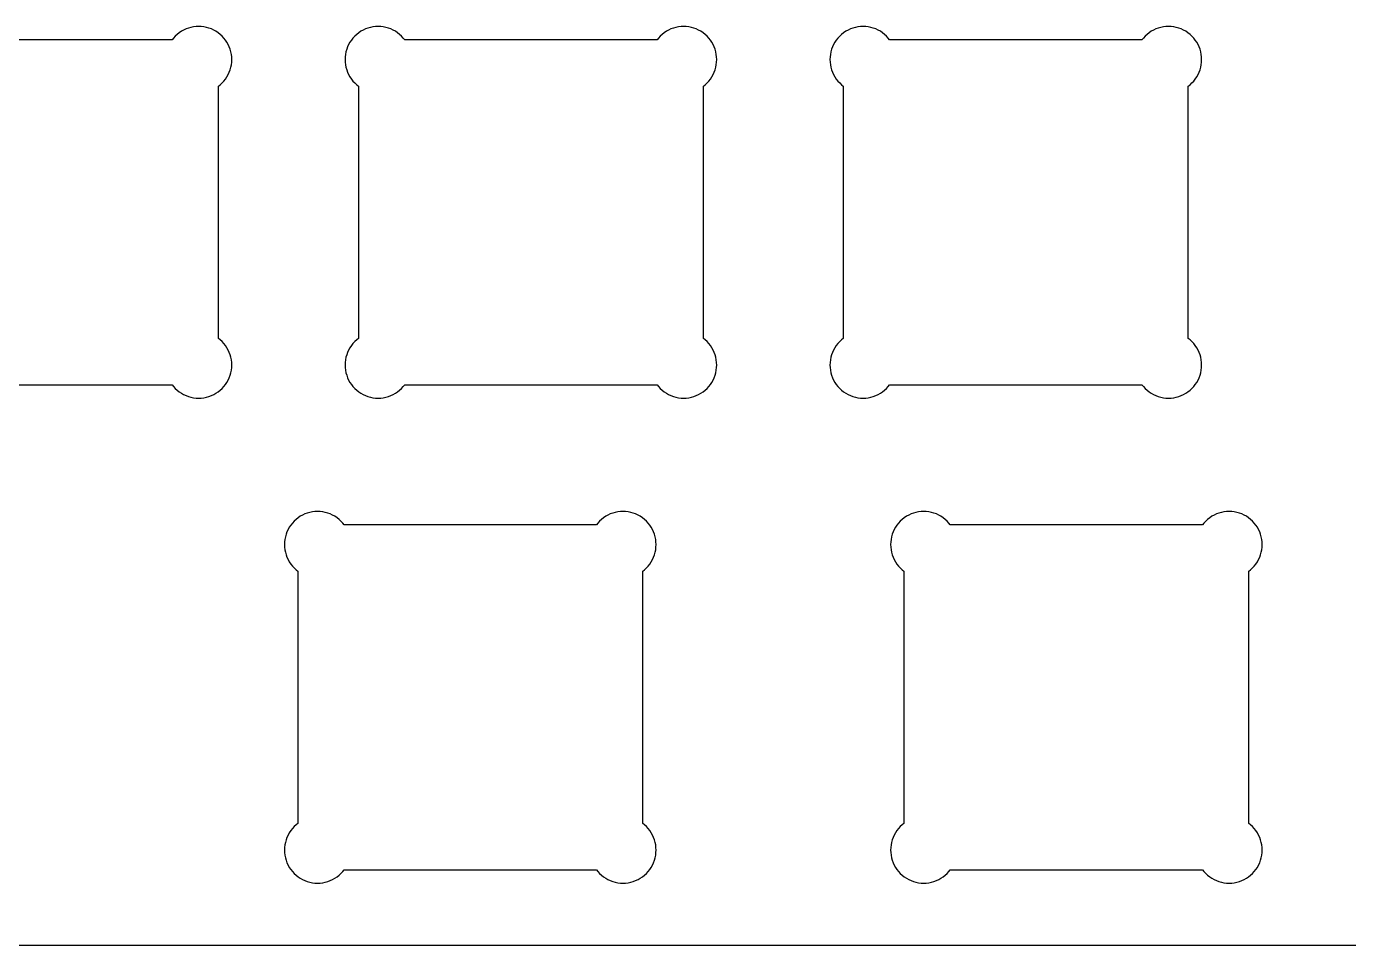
# Model space of a CAD drawing. Extents: x 0 to 286, y 0 to 96.
# Drawn here: x 185.2 to 237.2, y 0.2 to 36.3 of the extents above; entities that cross this region are included whole.
import ezdxf

# ---------------------------------------------------------------- set-up
doc = ezdxf.new("R2010")
doc.units = 0
doc.layers.get('0').update_dxf_attribs({"linetype": 'CONTINUOUS'})

msp = doc.modelspace()

# ---------------------------------------------------------------- linework, layer by layer
at = {"color": 0}
for p, q in [((190.992, 35.8814), (190.938, 35.814)), ((191.062, 35.9572), (190.992, 35.8814)), ((191.137, 36.026), (191.062, 35.9572)), ((191.216, 36.0881), (191.137, 36.026)), ((191.302, 36.146), (191.216, 36.0881)), ((191.39, 36.1957), (191.302, 36.146)), ((191.482, 36.2398), (191.39, 36.1957)), ((191.579, 36.274), (191.482, 36.2398)), ((191.677, 36.3015), (191.579, 36.274)), ((191.777, 36.3224), (191.677, 36.3015)), ((191.879, 36.3347), (191.777, 36.3224)), ((191.981, 36.3375), (191.879, 36.3347)), ((192.083, 36.3347), (191.981, 36.3375)), ((192.184, 36.3224), (192.083, 36.3347)), ((192.285, 36.3015), (192.184, 36.3224)), ((192.382, 36.274), (192.285, 36.3015)), ((192.477, 36.2398), (192.382, 36.274)), ((192.571, 36.1957), (192.477, 36.2398)), ((192.659, 36.146), (192.571, 36.1957)), ((192.745, 36.0881), (192.659, 36.146)), ((192.825, 36.026), (192.745, 36.0881)), ((192.901, 35.9572), (192.825, 36.026)), ((192.969, 35.8814), (192.901, 35.9572)), ((193.033, 35.8013), (192.969, 35.8814)), ((198.042, 35.8814), (197.979, 35.8013)), ((198.112, 35.9572), (198.042, 35.8814)), ((198.187, 36.026), (198.112, 35.9572)), ((198.267, 36.0881), (198.187, 36.026)), ((198.352, 36.146), (198.267, 36.0881)), ((198.44, 36.1957), (198.352, 36.146)), ((198.533, 36.2398), (198.44, 36.1957)), ((198.629, 36.274), (198.533, 36.2398)), ((198.727, 36.3015), (198.629, 36.274)), ((198.827, 36.3224), (198.727, 36.3015)), ((198.93, 36.3347), (198.827, 36.3224)), ((199.032, 36.3375), (198.93, 36.3347)), ((199.134, 36.3347), (199.032, 36.3375)), ((199.234, 36.3224), (199.134, 36.3347)), ((199.333, 36.3015), (199.234, 36.3224)), ((199.432, 36.274), (199.333, 36.3015)), ((199.528, 36.2398), (199.432, 36.274)), ((199.621, 36.1957), (199.528, 36.2398)), ((199.709, 36.146), (199.621, 36.1957)), ((199.795, 36.0881), (199.709, 36.146)), ((199.875, 36.026), (199.795, 36.0881)), ((199.951, 35.9572), (199.875, 36.026)), ((200.019, 35.8814), (199.951, 35.9572)), ((200.073, 35.814), (200.019, 35.8814)), ((210.042, 35.8814), (209.988, 35.814)), ((210.112, 35.9572), (210.042, 35.8814)), ((210.187, 36.026), (210.112, 35.9572)), ((210.266, 36.0881), (210.187, 36.026)), ((210.352, 36.146), (210.266, 36.0881)), ((210.44, 36.1957), (210.352, 36.146)), ((210.532, 36.2398), (210.44, 36.1957)), ((210.629, 36.274), (210.532, 36.2398)), ((210.727, 36.3015), (210.629, 36.274)), ((210.827, 36.3224), (210.727, 36.3015)), ((210.929, 36.3347), (210.827, 36.3224)), ((211.031, 36.3375), (210.929, 36.3347)), ((211.133, 36.3347), (211.031, 36.3375)), ((211.234, 36.3224), (211.133, 36.3347)), ((211.335, 36.3015), (211.234, 36.3224)), ((211.432, 36.274), (211.335, 36.3015)), ((211.527, 36.2398), (211.432, 36.274)), ((211.621, 36.1957), (211.527, 36.2398)), ((211.709, 36.146), (211.621, 36.1957)), ((211.795, 36.0881), (211.709, 36.146)), ((211.875, 36.026), (211.795, 36.0881)), ((211.951, 35.9572), (211.875, 36.026)), ((212.019, 35.8814), (211.951, 35.9572)), ((212.083, 35.8013), (212.019, 35.8814)), ((217.092, 35.8814), (217.029, 35.8013)), ((217.162, 35.9572), (217.092, 35.8814)), ((217.237, 36.026), (217.162, 35.9572)), ((217.317, 36.0881), (217.237, 36.026)), ((217.402, 36.146), (217.317, 36.0881)), ((217.49, 36.1957), (217.402, 36.146)), ((217.583, 36.2398), (217.49, 36.1957)), ((217.679, 36.274), (217.583, 36.2398)), ((217.777, 36.3015), (217.679, 36.274)), ((217.877, 36.3224), (217.777, 36.3015)), ((217.98, 36.3347), (217.877, 36.3224)), ((218.082, 36.3375), (217.98, 36.3347)), ((218.184, 36.3347), (218.082, 36.3375)), ((218.284, 36.3224), (218.184, 36.3347)), ((218.383, 36.3015), (218.284, 36.3224)), ((218.482, 36.274), (218.383, 36.3015)), ((218.578, 36.2398), (218.482, 36.274)), ((218.671, 36.1957), (218.578, 36.2398)), ((218.759, 36.146), (218.671, 36.1957)), ((218.845, 36.0881), (218.759, 36.146)), ((218.925, 36.026), (218.845, 36.0881)), ((219.001, 35.9572), (218.925, 36.026)), ((219.069, 35.8814), (219.001, 35.9572)), ((219.123, 35.814), (219.069, 35.8814)), ((229.092, 35.8814), (229.038, 35.814)), ((229.162, 35.9572), (229.092, 35.8814)), ((229.237, 36.026), (229.162, 35.9572)), ((229.316, 36.0881), (229.237, 36.026)), ((229.402, 36.146), (229.316, 36.0881)), ((229.49, 36.1957), (229.402, 36.146)), ((229.582, 36.2398), (229.49, 36.1957)), ((229.679, 36.274), (229.582, 36.2398)), ((229.777, 36.3015), (229.679, 36.274)), ((229.877, 36.3224), (229.777, 36.3015)), ((229.979, 36.3347), (229.877, 36.3224)), ((230.081, 36.3375), (229.979, 36.3347)), ((230.183, 36.3347), (230.081, 36.3375)), ((230.284, 36.3224), (230.183, 36.3347)), ((230.385, 36.3015), (230.284, 36.3224)), ((230.482, 36.274), (230.385, 36.3015)), ((230.577, 36.2398), (230.482, 36.274)), ((230.671, 36.1957), (230.577, 36.2398)), ((230.759, 36.146), (230.671, 36.1957)), ((230.845, 36.0881), (230.759, 36.146)), ((230.925, 36.026), (230.845, 36.0881)), ((231.001, 35.9572), (230.925, 36.026)), ((231.069, 35.8814), (231.001, 35.9572)), ((231.133, 35.8013), (231.069, 35.8814)), ((190.938, 35.814), (181.023, 35.814)), ((193.089, 35.7159), (193.033, 35.8013)), ((193.139, 35.6277), (193.089, 35.7159)), ((193.182, 35.5342), (193.139, 35.6277)), ((193.217, 35.439), (193.182, 35.5342)), ((193.245, 35.3413), (193.217, 35.439)), ((193.264, 35.2406), (193.245, 35.3413)), ((197.767, 35.3413), (197.747, 35.2406)), ((197.795, 35.439), (197.767, 35.3413)), ((197.83, 35.5342), (197.795, 35.439)), ((197.872, 35.6277), (197.83, 35.5342)), ((197.924, 35.7159), (197.872, 35.6277)), ((197.979, 35.8013), (197.924, 35.7159)), ((209.988, 35.814), (200.073, 35.814)), ((212.139, 35.7159), (212.083, 35.8013)), ((212.189, 35.6277), (212.139, 35.7159)), ((212.232, 35.5342), (212.189, 35.6277)), ((212.267, 35.439), (212.232, 35.5342)), ((212.295, 35.3413), (212.267, 35.439)), ((212.314, 35.2406), (212.295, 35.3413)), ((216.817, 35.3413), (216.797, 35.2406)), ((216.845, 35.439), (216.817, 35.3413)), ((216.88, 35.5342), (216.845, 35.439)), ((216.922, 35.6277), (216.88, 35.5342)), ((216.974, 35.7159), (216.922, 35.6277)), ((217.029, 35.8013), (216.974, 35.7159)), ((229.038, 35.814), (219.123, 35.814)), ((231.189, 35.7159), (231.133, 35.8013)), ((231.239, 35.6277), (231.189, 35.7159)), ((231.282, 35.5342), (231.239, 35.6277)), ((231.317, 35.439), (231.282, 35.5342)), ((231.345, 35.3413), (231.317, 35.439)), ((231.364, 35.2406), (231.345, 35.3413)), ((193.245, 34.7334), (193.264, 34.8341)), ((193.277, 35.14), (193.264, 35.2406)), ((193.264, 34.8341), (193.277, 34.936)), ((193.281, 35.038), (193.277, 35.14)), ((193.277, 34.936), (193.281, 35.038)), ((197.735, 35.14), (197.731, 35.038)), ((197.731, 35.038), (197.735, 34.936)), ((197.747, 35.2406), (197.735, 35.14)), ((197.735, 34.936), (197.747, 34.8341)), ((197.747, 34.8341), (197.767, 34.7334)), ((212.295, 34.7334), (212.314, 34.8341)), ((212.327, 35.14), (212.314, 35.2406)), ((212.314, 34.8341), (212.327, 34.936)), ((212.331, 35.038), (212.327, 35.14)), ((212.327, 34.936), (212.331, 35.038)), ((216.785, 35.14), (216.781, 35.038)), ((216.781, 35.038), (216.785, 34.936)), ((216.797, 35.2406), (216.785, 35.14)), ((216.785, 34.936), (216.797, 34.8341)), ((216.797, 34.8341), (216.817, 34.7334)), ((231.345, 34.7334), (231.364, 34.8341)), ((231.377, 35.14), (231.364, 35.2406)), ((231.364, 34.8341), (231.377, 34.936)), ((231.381, 35.038), (231.377, 35.14)), ((231.377, 34.936), (231.381, 35.038)), ((193.033, 34.2732), (193.089, 34.3572)), ((193.089, 34.3572), (193.139, 34.4468)), ((193.139, 34.4468), (193.182, 34.5392)), ((193.182, 34.5392), (193.217, 34.6356)), ((193.217, 34.6356), (193.245, 34.7334)), ((197.767, 34.7334), (197.795, 34.6356)), ((197.795, 34.6356), (197.83, 34.5392)), ((197.83, 34.5392), (197.872, 34.4468)), ((197.872, 34.4468), (197.924, 34.3572)), ((197.924, 34.3572), (197.979, 34.2732)), ((212.083, 34.2732), (212.139, 34.3572)), ((212.139, 34.3572), (212.189, 34.4468)), ((212.189, 34.4468), (212.232, 34.5392)), ((212.232, 34.5392), (212.267, 34.6356)), ((212.267, 34.6356), (212.295, 34.7334)), ((216.817, 34.7334), (216.845, 34.6356)), ((216.845, 34.6356), (216.88, 34.5392)), ((216.88, 34.5392), (216.922, 34.4468)), ((216.922, 34.4468), (216.974, 34.3572)), ((216.974, 34.3572), (217.029, 34.2732)), ((231.133, 34.2732), (231.189, 34.3572)), ((231.189, 34.3572), (231.239, 34.4468)), ((231.239, 34.4468), (231.282, 34.5392)), ((231.282, 34.5392), (231.317, 34.6356)), ((231.317, 34.6356), (231.345, 34.7334)), ((192.756, 33.9948), (192.825, 34.0486)), ((192.756, 24.0798), (192.756, 33.9948)), ((192.825, 34.0486), (192.901, 34.1175)), ((192.901, 34.1175), (192.969, 34.1933)), ((192.969, 34.1933), (193.033, 34.2732)), ((197.979, 34.2732), (198.042, 34.1933)), ((198.042, 34.1933), (198.112, 34.1175)), ((198.112, 34.1175), (198.187, 34.0486)), ((198.187, 34.0486), (198.255, 33.9948)), ((198.255, 33.9948), (198.255, 24.0798)), ((211.806, 33.9948), (211.875, 34.0486)), ((211.806, 24.0798), (211.806, 33.9948)), ((211.875, 34.0486), (211.951, 34.1175)), ((211.951, 34.1175), (212.019, 34.1933)), ((212.019, 34.1933), (212.083, 34.2732)), ((217.029, 34.2732), (217.092, 34.1933)), ((217.092, 34.1933), (217.162, 34.1175)), ((217.162, 34.1175), (217.237, 34.0486)), ((217.237, 34.0486), (217.305, 33.9948)), ((217.305, 33.9948), (217.305, 24.0798)), ((230.856, 33.9948), (230.925, 34.0486)), ((230.856, 24.0798), (230.856, 33.9948)), ((230.925, 34.0486), (231.001, 34.1175)), ((231.001, 34.1175), (231.069, 34.1933)), ((231.069, 34.1933), (231.133, 34.2732)), ((192.825, 24.0261), (192.756, 24.0798)), ((192.901, 23.9572), (192.825, 24.0261)), ((192.969, 23.8814), (192.901, 23.9572)), ((198.112, 23.9572), (198.042, 23.8814)), ((198.187, 24.0261), (198.112, 23.9572)), ((198.255, 24.0798), (198.187, 24.0261)), ((211.875, 24.0261), (211.806, 24.0798)), ((211.951, 23.9572), (211.875, 24.0261)), ((212.019, 23.8814), (211.951, 23.9572)), ((217.162, 23.9572), (217.092, 23.8814)), ((217.237, 24.0261), (217.162, 23.9572)), ((217.305, 24.0798), (217.237, 24.0261)), ((230.925, 24.0261), (230.856, 24.0798)), ((231.001, 23.9572), (230.925, 24.0261)), ((231.069, 23.8814), (231.001, 23.9572)), ((193.033, 23.8015), (192.969, 23.8814)), ((193.089, 23.7161), (193.033, 23.8015)), ((193.139, 23.6279), (193.089, 23.7161)), ((193.182, 23.5341), (193.139, 23.6279)), ((193.217, 23.439), (193.182, 23.5341)), ((193.245, 23.3412), (193.217, 23.439)), ((197.795, 23.439), (197.767, 23.3412)), ((197.83, 23.5341), (197.795, 23.439)), ((197.872, 23.6279), (197.83, 23.5341)), ((197.924, 23.7161), (197.872, 23.6279)), ((197.979, 23.8015), (197.924, 23.7161)), ((198.042, 23.8814), (197.979, 23.8015)), ((212.083, 23.8015), (212.019, 23.8814)), ((212.139, 23.7161), (212.083, 23.8015)), ((212.189, 23.6279), (212.139, 23.7161)), ((212.232, 23.5341), (212.189, 23.6279)), ((212.267, 23.439), (212.232, 23.5341)), ((212.295, 23.3412), (212.267, 23.439)), ((216.845, 23.439), (216.817, 23.3412)), ((216.88, 23.5341), (216.845, 23.439)), ((216.922, 23.6279), (216.88, 23.5341)), ((216.974, 23.7161), (216.922, 23.6279)), ((217.029, 23.8015), (216.974, 23.7161)), ((217.092, 23.8814), (217.029, 23.8015)), ((231.133, 23.8015), (231.069, 23.8814)), ((231.189, 23.7161), (231.133, 23.8015)), ((231.239, 23.6279), (231.189, 23.7161)), ((231.282, 23.5341), (231.239, 23.6279)), ((231.317, 23.439), (231.282, 23.5341)), ((231.345, 23.3412), (231.317, 23.439)), ((193.264, 23.2406), (193.245, 23.3412)), ((193.277, 23.14), (193.264, 23.2406)), ((193.264, 22.8341), (193.277, 22.9361)), ((193.281, 23.038), (193.277, 23.14)), ((193.277, 22.9361), (193.281, 23.038)), ((197.735, 23.14), (197.731, 23.038)), ((197.731, 23.038), (197.735, 22.9361)), ((197.747, 23.2406), (197.735, 23.14)), ((197.735, 22.9361), (197.747, 22.8341)), ((197.767, 23.3412), (197.747, 23.2406)), ((212.314, 23.2406), (212.295, 23.3412)), ((212.327, 23.14), (212.314, 23.2406)), ((212.314, 22.8341), (212.327, 22.9361)), ((212.331, 23.038), (212.327, 23.14)), ((212.327, 22.9361), (212.331, 23.038)), ((216.785, 23.14), (216.781, 23.038)), ((216.781, 23.038), (216.785, 22.9361)), ((216.797, 23.2406), (216.785, 23.14)), ((216.785, 22.9361), (216.797, 22.8341)), ((216.817, 23.3412), (216.797, 23.2406)), ((231.364, 23.2406), (231.345, 23.3412)), ((231.377, 23.14), (231.364, 23.2406)), ((231.364, 22.8341), (231.377, 22.9361)), ((231.381, 23.038), (231.377, 23.14)), ((231.377, 22.9361), (231.381, 23.038)), ((193.033, 22.2732), (193.089, 22.3573)), ((193.089, 22.3573), (193.139, 22.4469)), ((193.139, 22.4469), (193.182, 22.5392)), ((193.182, 22.5392), (193.217, 22.6357)), ((193.217, 22.6357), (193.245, 22.7335)), ((193.245, 22.7335), (193.264, 22.8341)), ((197.747, 22.8341), (197.767, 22.7335)), ((197.767, 22.7335), (197.795, 22.6357)), ((197.795, 22.6357), (197.83, 22.5392)), ((197.83, 22.5392), (197.872, 22.4469)), ((197.872, 22.4469), (197.924, 22.3573)), ((197.924, 22.3573), (197.979, 22.2732)), ((212.083, 22.2732), (212.139, 22.3573)), ((212.139, 22.3573), (212.189, 22.4469)), ((212.189, 22.4469), (212.232, 22.5392)), ((212.232, 22.5392), (212.267, 22.6357)), ((212.267, 22.6357), (212.295, 22.7335)), ((212.295, 22.7335), (212.314, 22.8341)), ((216.797, 22.8341), (216.817, 22.7335)), ((216.817, 22.7335), (216.845, 22.6357)), ((216.845, 22.6357), (216.88, 22.5392)), ((216.88, 22.5392), (216.922, 22.4469)), ((216.922, 22.4469), (216.974, 22.3573)), ((216.974, 22.3573), (217.029, 22.2732)), ((231.133, 22.2732), (231.189, 22.3573)), ((231.189, 22.3573), (231.239, 22.4469)), ((231.239, 22.4469), (231.282, 22.5392)), ((231.282, 22.5392), (231.317, 22.6357)), ((231.317, 22.6357), (231.345, 22.7335)), ((231.345, 22.7335), (231.364, 22.8341)), ((181.023, 22.2622), (190.938, 22.2622)), ((190.938, 22.2622), (190.992, 22.1933)), ((190.992, 22.1933), (191.062, 22.1175)), ((191.062, 22.1175), (191.137, 22.0486)), ((191.137, 22.0486), (191.216, 21.9852)), ((191.216, 21.9852), (191.302, 21.9287)), ((191.302, 21.9287), (191.39, 21.8791)), ((191.39, 21.8791), (191.482, 21.8364)), ((191.482, 21.8364), (191.579, 21.8006)), ((192.382, 21.8006), (192.477, 21.8364)), ((192.477, 21.8364), (192.571, 21.8791)), ((192.571, 21.8791), (192.659, 21.9287)), ((192.659, 21.9287), (192.745, 21.9852)), ((192.745, 21.9852), (192.825, 22.0486)), ((192.825, 22.0486), (192.901, 22.1175)), ((192.901, 22.1175), (192.969, 22.1933)), ((192.969, 22.1933), (193.033, 22.2732)), ((197.979, 22.2732), (198.042, 22.1933)), ((198.042, 22.1933), (198.112, 22.1175)), ((198.112, 22.1175), (198.187, 22.0486)), ((198.187, 22.0486), (198.267, 21.9852)), ((198.267, 21.9852), (198.352, 21.9287)), ((198.352, 21.9287), (198.44, 21.8791)), ((198.44, 21.8791), (198.533, 21.8364)), ((198.533, 21.8364), (198.629, 21.8006)), ((199.432, 21.8006), (199.528, 21.8364)), ((199.528, 21.8364), (199.621, 21.8791)), ((199.621, 21.8791), (199.709, 21.9287)), ((199.709, 21.9287), (199.795, 21.9852)), ((199.795, 21.9852), (199.875, 22.0486)), ((199.875, 22.0486), (199.951, 22.1175)), ((199.951, 22.1175), (200.019, 22.1933)), ((200.019, 22.1933), (200.073, 22.2622)), ((200.073, 22.2622), (209.988, 22.2622)), ((209.988, 22.2622), (210.042, 22.1933)), ((210.042, 22.1933), (210.112, 22.1175)), ((210.112, 22.1175), (210.187, 22.0486)), ((210.187, 22.0486), (210.266, 21.9852)), ((210.266, 21.9852), (210.352, 21.9287)), ((210.352, 21.9287), (210.44, 21.8791)), ((210.44, 21.8791), (210.532, 21.8364)), ((210.532, 21.8364), (210.629, 21.8006)), ((211.432, 21.8006), (211.527, 21.8364)), ((211.527, 21.8364), (211.621, 21.8791)), ((211.621, 21.8791), (211.709, 21.9287)), ((211.709, 21.9287), (211.795, 21.9852)), ((211.795, 21.9852), (211.875, 22.0486)), ((211.875, 22.0486), (211.951, 22.1175)), ((211.951, 22.1175), (212.019, 22.1933)), ((212.019, 22.1933), (212.083, 22.2732)), ((217.029, 22.2732), (217.092, 22.1933)), ((217.092, 22.1933), (217.162, 22.1175)), ((217.162, 22.1175), (217.237, 22.0486)), ((217.237, 22.0486), (217.317, 21.9852)), ((217.317, 21.9852), (217.402, 21.9287)), ((217.402, 21.9287), (217.49, 21.8791)), ((217.49, 21.8791), (217.583, 21.8364)), ((217.583, 21.8364), (217.679, 21.8006)), ((218.482, 21.8006), (218.578, 21.8364)), ((218.578, 21.8364), (218.671, 21.8791)), ((218.671, 21.8791), (218.759, 21.9287)), ((218.759, 21.9287), (218.845, 21.9852)), ((218.845, 21.9852), (218.925, 22.0486)), ((218.925, 22.0486), (219.001, 22.1175)), ((219.001, 22.1175), (219.069, 22.1933)), ((219.069, 22.1933), (219.123, 22.2622)), ((219.123, 22.2622), (229.038, 22.2622)), ((229.038, 22.2622), (229.092, 22.1933)), ((229.092, 22.1933), (229.162, 22.1175)), ((229.162, 22.1175), (229.237, 22.0486)), ((229.237, 22.0486), (229.316, 21.9852)), ((229.316, 21.9852), (229.402, 21.9287)), ((229.402, 21.9287), (229.49, 21.8791)), ((229.49, 21.8791), (229.582, 21.8364)), ((229.582, 21.8364), (229.679, 21.8006)), ((230.482, 21.8006), (230.577, 21.8364)), ((230.577, 21.8364), (230.671, 21.8791)), ((230.671, 21.8791), (230.759, 21.9287)), ((230.759, 21.9287), (230.845, 21.9852)), ((230.845, 21.9852), (230.925, 22.0486)), ((230.925, 22.0486), (231.001, 22.1175)), ((231.001, 22.1175), (231.069, 22.1933)), ((231.069, 22.1933), (231.133, 22.2732)), ((191.579, 21.8006), (191.677, 21.773)), ((191.677, 21.773), (191.777, 21.7537)), ((191.777, 21.7537), (191.879, 21.7413)), ((191.879, 21.7413), (191.981, 21.7372)), ((191.981, 21.7372), (192.083, 21.7413)), ((192.083, 21.7413), (192.184, 21.7537)), ((192.184, 21.7537), (192.285, 21.773)), ((192.285, 21.773), (192.382, 21.8006)), ((198.629, 21.8006), (198.727, 21.773)), ((198.727, 21.773), (198.827, 21.7537)), ((198.827, 21.7537), (198.93, 21.7413)), ((198.93, 21.7413), (199.032, 21.7372)), ((199.032, 21.7372), (199.134, 21.7413)), ((199.134, 21.7413), (199.234, 21.7537)), ((199.234, 21.7537), (199.333, 21.773)), ((199.333, 21.773), (199.432, 21.8006)), ((210.629, 21.8006), (210.727, 21.773)), ((210.727, 21.773), (210.827, 21.7537)), ((210.827, 21.7537), (210.929, 21.7413)), ((210.929, 21.7413), (211.031, 21.7372)), ((211.031, 21.7372), (211.133, 21.7413)), ((211.133, 21.7413), (211.234, 21.7537)), ((211.234, 21.7537), (211.335, 21.773)), ((211.335, 21.773), (211.432, 21.8006)), ((217.679, 21.8006), (217.777, 21.773)), ((217.777, 21.773), (217.877, 21.7537)), ((217.877, 21.7537), (217.98, 21.7413)), ((217.98, 21.7413), (218.082, 21.7372)), ((218.082, 21.7372), (218.184, 21.7413)), ((218.184, 21.7413), (218.284, 21.7537)), ((218.284, 21.7537), (218.383, 21.773)), ((218.383, 21.773), (218.482, 21.8006)), ((229.679, 21.8006), (229.777, 21.773)), ((229.777, 21.773), (229.877, 21.7537)), ((229.877, 21.7537), (229.979, 21.7413)), ((229.979, 21.7413), (230.081, 21.7372)), ((230.081, 21.7372), (230.183, 21.7413)), ((230.183, 21.7413), (230.284, 21.7537)), ((230.284, 21.7537), (230.385, 21.773)), ((230.385, 21.773), (230.482, 21.8006)), ((196.06, 17.1456), (195.969, 17.0959)), ((196.152, 17.1883), (196.06, 17.1456)), ((196.248, 17.2241), (196.152, 17.1883)), ((196.346, 17.2516), (196.248, 17.2241)), ((196.446, 17.2723), (196.346, 17.2516)), ((196.548, 17.2834), (196.446, 17.2723)), ((196.65, 17.2875), (196.548, 17.2834)), ((196.752, 17.2834), (196.65, 17.2875)), ((196.853, 17.2723), (196.752, 17.2834)), ((196.953, 17.2516), (196.853, 17.2723)), ((197.051, 17.2241), (196.953, 17.2516)), ((197.146, 17.1883), (197.051, 17.2241)), ((197.24, 17.1456), (197.146, 17.1883)), ((197.329, 17.0959), (197.24, 17.1456)), ((208.06, 17.1456), (207.97, 17.0959)), ((208.151, 17.1883), (208.06, 17.1456)), ((208.248, 17.2241), (208.151, 17.1883)), ((208.346, 17.2516), (208.248, 17.2241)), ((208.446, 17.2723), (208.346, 17.2516)), ((208.548, 17.2834), (208.446, 17.2723)), ((208.65, 17.2875), (208.548, 17.2834)), ((208.752, 17.2834), (208.65, 17.2875)), ((208.853, 17.2723), (208.752, 17.2834)), ((208.953, 17.2516), (208.853, 17.2723)), ((209.051, 17.2241), (208.953, 17.2516)), ((209.146, 17.1883), (209.051, 17.2241)), ((209.24, 17.1456), (209.146, 17.1883)), ((209.33, 17.0959), (209.24, 17.1456)), ((219.872, 17.1456), (219.783, 17.0959)), ((219.965, 17.1883), (219.872, 17.1456)), ((220.06, 17.2241), (219.965, 17.1883)), ((220.159, 17.2516), (220.06, 17.2241)), ((220.259, 17.2723), (220.159, 17.2516)), ((220.359, 17.2834), (220.259, 17.2723)), ((220.461, 17.2875), (220.359, 17.2834)), ((220.563, 17.2834), (220.461, 17.2875)), ((220.665, 17.2723), (220.563, 17.2834)), ((220.766, 17.2516), (220.665, 17.2723)), ((220.864, 17.2241), (220.766, 17.2516)), ((220.96, 17.1883), (220.864, 17.2241)), ((221.052, 17.1456), (220.96, 17.1883)), ((221.141, 17.0959), (221.052, 17.1456)), ((231.871, 17.1456), (231.783, 17.0959)), ((231.965, 17.1883), (231.871, 17.1456)), ((232.06, 17.2241), (231.965, 17.1883)), ((232.16, 17.2516), (232.06, 17.2241)), ((232.259, 17.2723), (232.16, 17.2516)), ((232.359, 17.2834), (232.259, 17.2723)), ((232.461, 17.2875), (232.359, 17.2834)), ((232.563, 17.2834), (232.461, 17.2875)), ((232.665, 17.2723), (232.563, 17.2834)), ((232.766, 17.2516), (232.665, 17.2723)), ((232.864, 17.2241), (232.766, 17.2516)), ((232.96, 17.1883), (232.864, 17.2241)), ((233.052, 17.1456), (232.96, 17.1883)), ((233.141, 17.0959), (233.052, 17.1456)), ((195.541, 16.666), (195.491, 16.5778)), ((195.597, 16.7514), (195.541, 16.666)), ((195.661, 16.8313), (195.597, 16.7514)), ((195.73, 16.9072), (195.661, 16.8313)), ((195.805, 16.9761), (195.73, 16.9072)), ((195.886, 17.0381), (195.805, 16.9761)), ((195.969, 17.0959), (195.886, 17.0381)), ((197.414, 17.0381), (197.329, 17.0959)), ((197.493, 16.9761), (197.414, 17.0381)), ((197.569, 16.9072), (197.493, 16.9761)), ((197.638, 16.8313), (197.569, 16.9072)), ((197.692, 16.7624), (197.638, 16.8313)), ((207.607, 16.7624), (197.692, 16.7624)), ((207.661, 16.8313), (207.607, 16.7624)), ((207.73, 16.9072), (207.661, 16.8313)), ((207.806, 16.9761), (207.73, 16.9072)), ((207.885, 17.0381), (207.806, 16.9761)), ((207.97, 17.0959), (207.885, 17.0381)), ((209.413, 17.0381), (209.33, 17.0959)), ((209.494, 16.9761), (209.413, 17.0381)), ((209.569, 16.9072), (209.494, 16.9761)), ((209.638, 16.8313), (209.569, 16.9072)), ((209.702, 16.7514), (209.638, 16.8313)), ((209.758, 16.666), (209.702, 16.7514)), ((209.808, 16.5778), (209.758, 16.666)), ((219.353, 16.666), (219.304, 16.5778)), ((219.41, 16.7514), (219.353, 16.666)), ((219.473, 16.8313), (219.41, 16.7514)), ((219.543, 16.9072), (219.473, 16.8313)), ((219.618, 16.9761), (219.543, 16.9072)), ((219.698, 17.0381), (219.618, 16.9761)), ((219.783, 17.0959), (219.698, 17.0381)), ((221.226, 17.0381), (221.141, 17.0959)), ((221.306, 16.9761), (221.226, 17.0381)), ((221.38, 16.9072), (221.306, 16.9761)), ((221.451, 16.8313), (221.38, 16.9072)), ((221.505, 16.7624), (221.451, 16.8313)), ((231.419, 16.7624), (221.505, 16.7624)), ((231.474, 16.8313), (231.419, 16.7624)), ((231.544, 16.9072), (231.474, 16.8313)), ((231.618, 16.9761), (231.544, 16.9072)), ((231.698, 17.0381), (231.618, 16.9761)), ((231.783, 17.0959), (231.698, 17.0381)), ((233.226, 17.0381), (233.141, 17.0959)), ((233.306, 16.9761), (233.226, 17.0381)), ((233.381, 16.9072), (233.306, 16.9761)), ((233.451, 16.8313), (233.381, 16.9072)), ((233.514, 16.7514), (233.451, 16.8313)), ((233.571, 16.666), (233.514, 16.7514)), ((233.621, 16.5778), (233.571, 16.666)), ((195.366, 16.1906), (195.354, 16.09)), ((195.387, 16.2912), (195.366, 16.1906)), ((195.413, 16.389), (195.387, 16.2912)), ((195.448, 16.4841), (195.413, 16.389)), ((195.491, 16.5778), (195.448, 16.4841)), ((209.851, 16.4841), (209.808, 16.5778)), ((209.886, 16.389), (209.851, 16.4841)), ((209.914, 16.2912), (209.886, 16.389)), ((209.935, 16.1906), (209.914, 16.2912)), ((209.945, 16.09), (209.935, 16.1906)), ((219.178, 16.1906), (219.166, 16.09)), ((219.198, 16.2912), (219.178, 16.1906)), ((219.227, 16.389), (219.198, 16.2912)), ((219.261, 16.4841), (219.227, 16.389)), ((219.304, 16.5778), (219.261, 16.4841)), ((233.663, 16.4841), (233.621, 16.5778)), ((233.699, 16.389), (233.663, 16.4841)), ((233.726, 16.2912), (233.699, 16.389)), ((233.746, 16.1906), (233.726, 16.2912)), ((233.758, 16.09), (233.746, 16.1906)), ((195.354, 16.09), (195.349, 15.988)), ((195.349, 15.988), (195.354, 15.886)), ((195.354, 15.886), (195.366, 15.7841)), ((195.366, 15.7841), (195.387, 15.6834)), ((195.387, 15.6834), (195.413, 15.5856)), ((195.413, 15.5856), (195.448, 15.4892)), ((209.851, 15.4892), (209.886, 15.5856)), ((209.886, 15.5856), (209.914, 15.6834)), ((209.914, 15.6834), (209.935, 15.7841)), ((209.935, 15.7841), (209.945, 15.886)), ((209.95, 15.988), (209.945, 16.09)), ((209.945, 15.886), (209.95, 15.988)), ((219.166, 16.09), (219.162, 15.988)), ((219.162, 15.988), (219.166, 15.886)), ((219.166, 15.886), (219.178, 15.7841)), ((219.178, 15.7841), (219.198, 15.6834)), ((219.198, 15.6834), (219.227, 15.5856)), ((219.227, 15.5856), (219.261, 15.4892)), ((233.663, 15.4892), (233.699, 15.5856)), ((233.699, 15.5856), (233.726, 15.6834)), ((233.726, 15.6834), (233.746, 15.7841)), ((233.746, 15.7841), (233.758, 15.886)), ((233.762, 15.988), (233.758, 16.09)), ((233.758, 15.886), (233.762, 15.988)), ((195.448, 15.4892), (195.491, 15.3968)), ((195.491, 15.3968), (195.541, 15.3072)), ((195.541, 15.3072), (195.597, 15.2232)), ((195.597, 15.2232), (195.661, 15.1433)), ((195.661, 15.1433), (195.73, 15.0675)), ((195.73, 15.0675), (195.805, 14.9986)), ((209.494, 14.9986), (209.569, 15.0675)), ((209.569, 15.0675), (209.638, 15.1433)), ((209.638, 15.1433), (209.702, 15.2232)), ((209.702, 15.2232), (209.758, 15.3072)), ((209.758, 15.3072), (209.808, 15.3968)), ((209.808, 15.3968), (209.851, 15.4892)), ((219.261, 15.4892), (219.304, 15.3968)), ((219.304, 15.3968), (219.353, 15.3072)), ((219.353, 15.3072), (219.41, 15.2232)), ((219.41, 15.2232), (219.473, 15.1433)), ((219.473, 15.1433), (219.543, 15.0675)), ((219.543, 15.0675), (219.618, 14.9986)), ((233.306, 14.9986), (233.381, 15.0675)), ((233.381, 15.0675), (233.451, 15.1433)), ((233.451, 15.1433), (233.514, 15.2232)), ((233.514, 15.2232), (233.571, 15.3072)), ((233.571, 15.3072), (233.621, 15.3968)), ((233.621, 15.3968), (233.663, 15.4892)), ((195.805, 14.9986), (195.874, 14.9448)), ((195.874, 14.9448), (195.874, 5.02984)), ((209.425, 14.9448), (209.494, 14.9986)), ((209.425, 5.02984), (209.425, 14.9448)), ((219.618, 14.9986), (219.687, 14.9448)), ((219.687, 14.9448), (219.687, 5.02984)), ((233.237, 14.9448), (233.306, 14.9986)), ((233.237, 5.02984), (233.237, 14.9448)), ((195.597, 4.75149), (195.541, 4.66605)), ((195.661, 4.8314), (195.597, 4.75149)), ((195.73, 4.90721), (195.661, 4.8314)), ((195.805, 4.97611), (195.73, 4.90721)), ((195.874, 5.02984), (195.805, 4.97611)), ((209.494, 4.97611), (209.425, 5.02984)), ((209.569, 4.90721), (209.494, 4.97611)), ((209.638, 4.8314), (209.569, 4.90721)), ((209.702, 4.75149), (209.638, 4.8314)), ((209.758, 4.66605), (209.702, 4.75149)), ((219.41, 4.75149), (219.353, 4.66605)), ((219.473, 4.8314), (219.41, 4.75149)), ((219.543, 4.90721), (219.473, 4.8314)), ((219.618, 4.97611), (219.543, 4.90721)), ((219.687, 5.02984), (219.618, 4.97611)), ((233.306, 4.97611), (233.237, 5.02984)), ((233.381, 4.90721), (233.306, 4.97611)), ((233.451, 4.8314), (233.381, 4.90721)), ((233.514, 4.75149), (233.451, 4.8314)), ((233.571, 4.66605), (233.514, 4.75149)), ((195.366, 4.19061), (195.354, 4.09003)), ((195.387, 4.29122), (195.366, 4.19061)), ((195.413, 4.38905), (195.387, 4.29122)), ((195.448, 4.48412), (195.413, 4.38905)), ((195.491, 4.57786), (195.448, 4.48412)), ((195.541, 4.66605), (195.491, 4.57786)), ((209.808, 4.57786), (209.758, 4.66605)), ((209.851, 4.48412), (209.808, 4.57786)), ((209.886, 4.38905), (209.851, 4.48412)), ((209.914, 4.29122), (209.886, 4.38905)), ((209.935, 4.19061), (209.914, 4.29122)), ((209.945, 4.09003), (209.935, 4.19061)), ((219.178, 4.19061), (219.166, 4.09003)), ((219.198, 4.29122), (219.178, 4.19061)), ((219.227, 4.38905), (219.198, 4.29122)), ((219.261, 4.48412), (219.227, 4.38905)), ((219.304, 4.57786), (219.261, 4.48412)), ((219.353, 4.66605), (219.304, 4.57786)), ((233.621, 4.57786), (233.571, 4.66605)), ((233.663, 4.48412), (233.621, 4.57786)), ((233.699, 4.38905), (233.663, 4.48412)), ((233.726, 4.29122), (233.699, 4.38905)), ((233.746, 4.19061), (233.726, 4.29122)), ((233.758, 4.09003), (233.746, 4.19061)), ((195.354, 4.09003), (195.349, 3.98805)), ((195.349, 3.98805), (195.354, 3.88606)), ((195.354, 3.88606), (195.366, 3.78411)), ((195.366, 3.78411), (195.387, 3.68349)), ((195.387, 3.68349), (195.413, 3.58567)), ((209.886, 3.58567), (209.914, 3.68349)), ((209.914, 3.68349), (209.935, 3.78411)), ((209.935, 3.78411), (209.945, 3.88606)), ((209.95, 3.98805), (209.945, 4.09003)), ((209.945, 3.88606), (209.95, 3.98805)), ((219.166, 4.09003), (219.162, 3.98805)), ((219.162, 3.98805), (219.166, 3.88606)), ((219.166, 3.88606), (219.178, 3.78411)), ((219.178, 3.78411), (219.198, 3.68349)), ((219.198, 3.68349), (219.227, 3.58567)), ((233.699, 3.58567), (233.726, 3.68349)), ((233.726, 3.68349), (233.746, 3.78411)), ((233.746, 3.78411), (233.758, 3.88606)), ((233.762, 3.98805), (233.758, 4.09003)), ((233.758, 3.88606), (233.762, 3.98805)), ((195.413, 3.58567), (195.448, 3.48919)), ((195.448, 3.48919), (195.491, 3.39687)), ((195.491, 3.39687), (195.541, 3.30729)), ((195.541, 3.30729), (195.597, 3.22323)), ((195.597, 3.22323), (195.661, 3.14331)), ((195.661, 3.14331), (195.73, 3.06751)), ((197.569, 3.06751), (197.638, 3.14331)), ((197.638, 3.14331), (197.692, 3.21221)), ((197.692, 3.21221), (207.607, 3.21221)), ((207.607, 3.21221), (207.661, 3.14331)), ((207.661, 3.14331), (207.73, 3.06751)), ((209.569, 3.06751), (209.638, 3.14331)), ((209.638, 3.14331), (209.702, 3.22323)), ((209.702, 3.22323), (209.758, 3.30729)), ((209.758, 3.30729), (209.808, 3.39687)), ((209.808, 3.39687), (209.851, 3.48919)), ((209.851, 3.48919), (209.886, 3.58567)), ((219.227, 3.58567), (219.261, 3.48919)), ((219.261, 3.48919), (219.304, 3.39687)), ((219.304, 3.39687), (219.353, 3.30729)), ((219.353, 3.30729), (219.41, 3.22323)), ((219.41, 3.22323), (219.473, 3.14331)), ((219.473, 3.14331), (219.543, 3.06751)), ((221.38, 3.06751), (221.451, 3.14331)), ((221.451, 3.14331), (221.505, 3.21221)), ((221.505, 3.21221), (231.419, 3.21221)), ((231.419, 3.21221), (231.474, 3.14331)), ((231.474, 3.14331), (231.544, 3.06751)), ((233.381, 3.06751), (233.451, 3.14331)), ((233.451, 3.14331), (233.514, 3.22323)), ((233.514, 3.22323), (233.571, 3.30729)), ((233.571, 3.30729), (233.621, 3.39687)), ((233.621, 3.39687), (233.663, 3.48919)), ((233.663, 3.48919), (233.699, 3.58567)), ((195.73, 3.06751), (195.805, 2.99861)), ((195.805, 2.99861), (195.886, 2.93522)), ((195.886, 2.93522), (195.969, 2.87872)), ((195.969, 2.87872), (196.06, 2.82911)), ((196.06, 2.82911), (196.152, 2.78639)), ((196.152, 2.78639), (196.248, 2.75057)), ((196.248, 2.75057), (196.346, 2.723)), ((196.346, 2.723), (196.446, 2.70371)), ((196.446, 2.70371), (196.548, 2.69131)), ((196.548, 2.69131), (196.65, 2.68718)), ((196.65, 2.68718), (196.752, 2.69131)), ((196.752, 2.69131), (196.853, 2.70371)), ((196.853, 2.70371), (196.953, 2.723)), ((196.953, 2.723), (197.051, 2.75057)), ((197.051, 2.75057), (197.146, 2.78639)), ((197.146, 2.78639), (197.24, 2.82911)), ((197.24, 2.82911), (197.329, 2.87872)), ((197.329, 2.87872), (197.414, 2.93522)), ((197.414, 2.93522), (197.493, 2.99861)), ((197.493, 2.99861), (197.569, 3.06751)), ((207.73, 3.06751), (207.806, 2.99861)), ((207.806, 2.99861), (207.885, 2.93522)), ((207.885, 2.93522), (207.97, 2.87872)), ((207.97, 2.87872), (208.06, 2.82911)), ((208.06, 2.82911), (208.151, 2.78639)), ((208.151, 2.78639), (208.248, 2.75057)), ((208.248, 2.75057), (208.346, 2.723)), ((208.346, 2.723), (208.446, 2.70371)), ((208.446, 2.70371), (208.548, 2.69131)), ((208.548, 2.69131), (208.65, 2.68718)), ((208.65, 2.68718), (208.752, 2.69131)), ((208.752, 2.69131), (208.853, 2.70371)), ((208.853, 2.70371), (208.953, 2.723)), ((208.953, 2.723), (209.051, 2.75057)), ((209.051, 2.75057), (209.146, 2.78639)), ((209.146, 2.78639), (209.24, 2.82911)), ((209.24, 2.82911), (209.33, 2.87872)), ((209.33, 2.87872), (209.413, 2.93522)), ((209.413, 2.93522), (209.494, 2.99861)), ((209.494, 2.99861), (209.569, 3.06751)), ((219.543, 3.06751), (219.618, 2.99861)), ((219.618, 2.99861), (219.698, 2.93522)), ((219.698, 2.93522), (219.783, 2.87872)), ((219.783, 2.87872), (219.872, 2.82911)), ((219.872, 2.82911), (219.965, 2.78639)), ((219.965, 2.78639), (220.06, 2.75057)), ((220.06, 2.75057), (220.159, 2.723)), ((220.159, 2.723), (220.259, 2.70371)), ((220.259, 2.70371), (220.359, 2.69131)), ((220.359, 2.69131), (220.461, 2.68718)), ((220.461, 2.68718), (220.563, 2.69131)), ((220.563, 2.69131), (220.665, 2.70371)), ((220.665, 2.70371), (220.766, 2.723)), ((220.766, 2.723), (220.864, 2.75057)), ((220.864, 2.75057), (220.96, 2.78639)), ((220.96, 2.78639), (221.052, 2.82911)), ((221.052, 2.82911), (221.141, 2.87872)), ((221.141, 2.87872), (221.226, 2.93522)), ((221.226, 2.93522), (221.306, 2.99861)), ((221.306, 2.99861), (221.38, 3.06751)), ((231.544, 3.06751), (231.618, 2.99861)), ((231.618, 2.99861), (231.698, 2.93522)), ((231.698, 2.93522), (231.783, 2.87872)), ((231.783, 2.87872), (231.871, 2.82911)), ((231.871, 2.82911), (231.965, 2.78639)), ((231.965, 2.78639), (232.06, 2.75057)), ((232.06, 2.75057), (232.16, 2.723)), ((232.16, 2.723), (232.259, 2.70371)), ((232.259, 2.70371), (232.359, 2.69131)), ((232.359, 2.69131), (232.461, 2.68718)), ((232.461, 2.68718), (232.563, 2.69131)), ((232.563, 2.69131), (232.665, 2.70371)), ((232.665, 2.70371), (232.766, 2.723)), ((232.766, 2.723), (232.864, 2.75057)), ((232.864, 2.75057), (232.96, 2.78639)), ((232.96, 2.78639), (233.052, 2.82911)), ((233.052, 2.82911), (233.141, 2.87872)), ((233.141, 2.87872), (233.226, 2.93522)), ((233.226, 2.93522), (233.306, 2.99861)), ((233.306, 2.99861), (233.381, 3.06751)), ((286.218, 0.23702), (0.01929, 0.23702))]:
    msp.add_line(p, q, dxfattribs=at)

doc.saveas('drawing.dxf')
